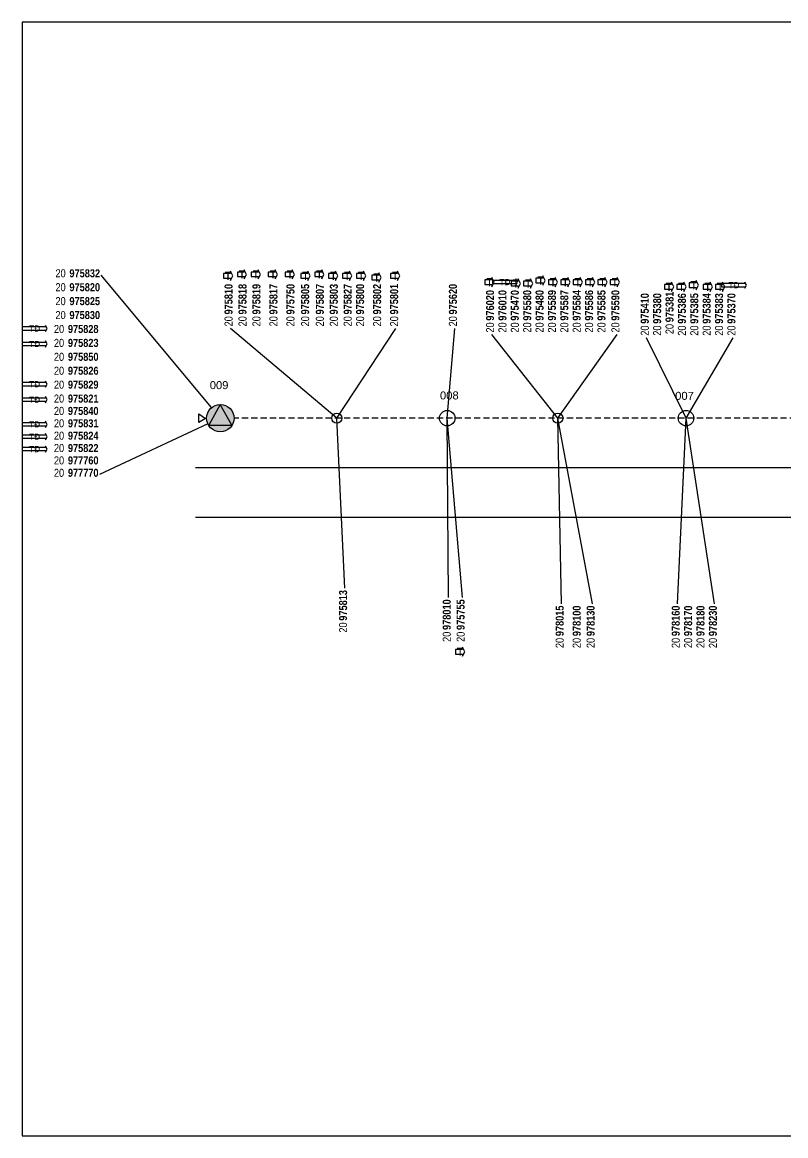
# Model space of a CAD drawing. Header units: metres. Extents: x 429925 to 893472, y 1245258 to 2552490.
# Drawn here: x 434819 to 435211, y 1266129 to 1266700 of the extents above; entities that cross this region are included whole.
import ezdxf

# ---------------------------------------------------------------- set-up
doc = ezdxf.new("R2010")
doc.units = ezdxf.units.M
doc.linetypes.add('HIDDEN2', pattern=[4.7625, 3.175, -1.5875])
doc.layers.add('CONNECTOR', color=7, linetype='Continuous')
doc.layers.add('DATA_GRAPHIC', color=7, linetype='Continuous')
doc.styles.get("Standard").update_dxf_attribs({"font": 'arial.ttf'})

msp = doc.modelspace()

# ---------------------------------------------------------------- hatches: boundary and pattern name
at = {"layer": 'CONNECTOR'}
h = msp.add_hatch(color=254, dxfattribs=at)
edge = h.paths.add_edge_path()
edge.add_arc((434920.63, 1266497.02), 7.02, 0, 360)
msp.add_hatch(color=7, dxfattribs=at).paths.add_polyline_path([(434914.76, 1266493.51), (434926.46, 1266493.51), (434920.61, 1266504.04)])

# ---------------------------------------------------------------- linework, layer by layer
at = {"color": 9, "linetype": 'Continuous'}
for p, q in [((434907.93, 1266471.62), (435568.33, 1266471.62)), ((434907.93, 1266446.22), (435568.33, 1266446.22))]:
    msp.add_line(p, q, dxfattribs=at)
for points in [[(434819.03, 1266128.72), (435631.83, 1266128.72), (435631.83, 1266700.22), (434819.03, 1266700.22)], [(434913.1, 1266496.82), (434909.52, 1266494.88), (434909.52, 1266499.16)]]:
    msp.add_lwpolyline(points, close=True, dxfattribs=at)
at = {"color": 7, "linetype": 'Continuous'}
for points in [[(434922.22, 1266568.85), (434925.79, 1266568.85), (434925.79, 1266567.66), (434926.98, 1266570.04), (434925.79, 1266572.43), (434925.79, 1266571.23), (434922.22, 1266571.23)], [(434929.36, 1266569.65), (434932.93, 1266569.65), (434932.93, 1266568.46), (434934.12, 1266570.84), (434932.93, 1266573.22), (434932.93, 1266572.03), (434929.36, 1266572.03)], [(434936.51, 1266569.65), (434940.08, 1266569.65), (434940.08, 1266568.46), (434941.27, 1266570.84), (434940.08, 1266573.22), (434940.08, 1266572.03), (434936.51, 1266572.03)], [(434945.24, 1266569.65), (434948.81, 1266569.65), (434948.81, 1266568.46), (434950, 1266570.84), (434948.81, 1266573.22), (434948.81, 1266572.03), (434945.24, 1266572.03)], [(434953.97, 1266569.65), (434957.54, 1266569.65), (434957.54, 1266568.46), (434958.73, 1266570.84), (434957.54, 1266573.22), (434957.54, 1266572.03), (434953.97, 1266572.03)], [(434961.91, 1266568.85), (434965.48, 1266568.85), (434965.48, 1266567.66), (434966.67, 1266570.04), (434965.48, 1266572.43), (434965.48, 1266571.23), (434961.91, 1266571.23)], [(434969.05, 1266569.65), (434972.62, 1266569.65), (434972.62, 1266568.46), (434973.81, 1266570.84), (434972.62, 1266573.22), (434972.62, 1266572.03), (434969.05, 1266572.03)], [(434976.19, 1266568.85), (434979.76, 1266568.85), (434979.76, 1266567.66), (434980.96, 1266570.04), (434979.76, 1266572.43), (434979.76, 1266571.23), (434976.19, 1266571.23)], [(434983.34, 1266568.85), (434986.91, 1266568.85), (434986.91, 1266567.66), (434988.1, 1266570.04), (434986.91, 1266572.43), (434986.91, 1266571.23), (434983.34, 1266571.23)], [(434990.48, 1266568.85), (434994.05, 1266568.85), (434994.05, 1266567.66), (434995.24, 1266570.04), (434994.05, 1266572.43), (434994.05, 1266571.23), (434990.48, 1266571.23)], [(434998.42, 1266568.06), (435001.99, 1266568.06), (435001.99, 1266566.87), (435003.18, 1266569.25), (435001.99, 1266571.63), (435001.99, 1266570.44), (434998.42, 1266570.44)], [(435007.94, 1266568.85), (435011.51, 1266568.85), (435011.51, 1266567.66), (435012.71, 1266570.04), (435011.51, 1266572.43), (435011.51, 1266571.23), (435007.94, 1266571.23)], [(435082.56, 1266566.47), (435086.13, 1266566.47), (435086.13, 1266565.28), (435087.32, 1266567.66), (435086.13, 1266570.04), (435086.13, 1266568.85), (435082.56, 1266568.85)], [(435056.36, 1266565.68), (435059.93, 1266565.68), (435059.93, 1266564.49), (435061.12, 1266566.87), (435059.93, 1266569.25), (435059.93, 1266568.06), (435056.36, 1266568.06)], [(435060.33, 1266566.08), (435072.24, 1266566.08), (435072.24, 1266565.28), (435073.03, 1266566.87), (435072.24, 1266568.46), (435072.24, 1266567.66), (435060.33, 1266567.66)], [(435069.86, 1266564.88), (435073.43, 1266564.88), (435073.43, 1266563.69), (435074.62, 1266566.08), (435073.43, 1266568.46), (435073.43, 1266567.27), (435069.86, 1266567.27)], [(435076.21, 1266564.88), (435079.78, 1266564.88), (435079.78, 1266563.69), (435080.97, 1266566.08), (435079.78, 1266568.46), (435079.78, 1266567.27), (435076.21, 1266567.27)], [(435088.91, 1266565.68), (435092.48, 1266565.68), (435092.48, 1266564.49), (435093.67, 1266566.87), (435092.48, 1266569.25), (435092.48, 1266568.06), (435088.91, 1266568.06)], [(435095.26, 1266565.68), (435098.83, 1266565.68), (435098.83, 1266564.49), (435100.02, 1266566.87), (435098.83, 1266569.25), (435098.83, 1266568.06), (435095.26, 1266568.06)], [(435101.61, 1266565.68), (435105.18, 1266565.68), (435105.18, 1266564.49), (435106.37, 1266566.87), (435105.18, 1266569.25), (435105.18, 1266568.06), (435101.61, 1266568.06)], [(435107.96, 1266565.68), (435111.53, 1266565.68), (435111.53, 1266564.49), (435112.72, 1266566.87), (435111.53, 1266569.25), (435111.53, 1266568.06), (435107.96, 1266568.06)], [(435114.31, 1266565.68), (435117.88, 1266565.68), (435117.88, 1266564.49), (435119.07, 1266566.87), (435117.88, 1266569.25), (435117.88, 1266568.06), (435114.31, 1266568.06)], [(435120.66, 1266565.68), (435124.23, 1266565.68), (435124.23, 1266564.49), (435125.42, 1266566.87), (435124.23, 1266569.25), (435124.23, 1266568.06), (435120.66, 1266568.06)], [(435148.44, 1266563.3), (435152.01, 1266563.3), (435152.01, 1266562.11), (435153.2, 1266564.49), (435152.01, 1266566.87), (435152.01, 1266565.68), (435148.44, 1266565.68)], [(435154.79, 1266563.3), (435158.36, 1266563.3), (435158.36, 1266562.11), (435159.55, 1266564.49), (435158.36, 1266566.87), (435158.36, 1266565.68), (435154.79, 1266565.68)], [(435161.14, 1266564.09), (435164.71, 1266564.09), (435164.71, 1266562.9), (435165.9, 1266565.28), (435164.71, 1266567.66), (435164.71, 1266566.47), (435161.14, 1266566.47)], [(435168.28, 1266563.3), (435171.85, 1266563.3), (435171.85, 1266562.11), (435173.04, 1266564.49), (435171.85, 1266566.87), (435171.85, 1266565.68), (435168.28, 1266565.68)], [(435174.63, 1266563.3), (435178.2, 1266563.3), (435178.2, 1266562.11), (435179.39, 1266564.49), (435178.2, 1266566.87), (435178.2, 1266565.68), (435174.63, 1266565.68)], [(435177.81, 1266564.49), (435189.71, 1266564.49), (435189.71, 1266563.69), (435190.51, 1266565.28), (435189.71, 1266566.87), (435189.71, 1266566.08), (435177.81, 1266566.08)], [(434819.03, 1266542.26), (434830.94, 1266542.26), (434830.94, 1266541.47), (434831.73, 1266543.06), (434830.94, 1266544.64), (434830.94, 1266543.85), (434819.03, 1266543.85)], [(434819.03, 1266534.33), (434830.94, 1266534.33), (434830.94, 1266533.53), (434831.73, 1266535.12), (434830.94, 1266536.71), (434830.94, 1266535.91), (434819.03, 1266535.91)], [(434819.03, 1266513.69), (434830.94, 1266513.69), (434830.94, 1266512.89), (434831.73, 1266514.48), (434830.94, 1266516.07), (434830.94, 1266515.28), (434819.03, 1266515.28)], [(434819.03, 1266505.75), (434830.94, 1266505.75), (434830.94, 1266504.96), (434831.73, 1266506.54), (434830.94, 1266508.13), (434830.94, 1266507.34), (434819.03, 1266507.34)], [(434819.03, 1266493.05), (434830.94, 1266493.05), (434830.94, 1266492.26), (434831.73, 1266493.84), (434830.94, 1266495.43), (434830.94, 1266494.64), (434819.03, 1266494.64)], [(434819.03, 1266486.7), (434830.94, 1266486.7), (434830.94, 1266485.91), (434831.73, 1266487.49), (434830.94, 1266489.08), (434830.94, 1266488.29), (434819.03, 1266488.29)], [(434819.03, 1266480.35), (434830.94, 1266480.35), (434830.94, 1266479.56), (434831.73, 1266481.14), (434830.94, 1266482.73), (434830.94, 1266481.94), (434819.03, 1266481.94)], [(435041.28, 1266375.97), (435044.85, 1266375.97), (435044.85, 1266374.78), (435046.04, 1266377.16), (435044.85, 1266379.54), (435044.85, 1266378.35), (435041.28, 1266378.35)]]:
    msp.add_lwpolyline(points, close=True, dxfattribs=at)
at = {"color": 9, "linetype": 'Continuous'}
for points in [[(434977.78, 1266497.02, -1), (434982.94, 1266497.02, -1)], [(435033.06, 1266497.02, -1), (435041, 1266497.02, -1)], [(435091.13, 1266497.02, -1), (435096.29, 1266497.02, -1)], [(435155.58, 1266497.02, -1), (435163.52, 1266497.02, -1)]]:
    msp.add_lwpolyline(points, format="xyb", close=True, dxfattribs=at)
at = {"layer": 'CONNECTOR', "linetype": 'Continuous'}
for p, q in [((434916.14, 1266502.42), (434859.51, 1266570.44)), ((434980.36, 1266497.02), (434925.79, 1266543.06)), ((434980.36, 1266497.02), (435010.72, 1266543.06)), ((435037.03, 1266497.02), (435040.88, 1266543.06)), ((435093.71, 1266497.02), (435059.93, 1266539.88)), ((435093.71, 1266497.02), (435124.23, 1266539.88)), ((435159.55, 1266497.02), (435139.31, 1266538.29)), ((435159.55, 1266497.02), (435183.76, 1266538.29)), ((434984.53, 1266409.71), (434980.36, 1266497.02)), ((435037.71, 1266404.94), (435037.03, 1266497.02)), ((435044.85, 1266404.94), (435037.03, 1266497.02)), ((435095.65, 1266401.77), (435093.71, 1266497.02)), ((435111.53, 1266401.77), (435093.71, 1266497.02)), ((435155.18, 1266401.77), (435159.55, 1266497.02)), ((435174.23, 1266401.77), (435159.55, 1266497.02)), ((434914.27, 1266494.04), (434858.72, 1266468.05))]:
    msp.add_line(p, q, dxfattribs=at)
at = {"layer": 'CONNECTOR', "linetype": 'HIDDEN2'}
msp.add_line((435301.63, 1266497.02), (434927.66, 1266497.02), dxfattribs=at)
at = {"layer": 'CONNECTOR', "linetype": 'Continuous'}
msp.add_lwpolyline([(434914.76, 1266493.51), (434926.46, 1266493.51), (434920.61, 1266504.04)], close=True, dxfattribs=at)
msp.add_circle((434920.63, 1266497.02), 7.02, dxfattribs=at)

# ---------------------------------------------------------------- texts
at = {"attachment_point": 5}
for s, insert, char_height, width in [('\\C7;\\fCalibri|b0|i0|;\\H4.2333171844482;T', (434931.74, 1266570.84), 4.2333, 4.7625), ('\\C7;\\fCalibri|b0|i0|;\\H4.2333171844482;T', (434938.89, 1266570.84), 4.2333, 4.7625), ('\\C7;\\fCalibri|b0|i0|;\\H4.2333171844482;T', (434947.62, 1266570.84), 4.2333, 4.7625), ('\\C7;\\fCalibri|b0|i0|;\\H4.2333171844482;T', (434956.35, 1266570.84), 4.2333, 4.7625), ('\\C7;\\fCalibri|b0|i0|;\\H4.2333171844482;T', (434964.29, 1266570.04), 4.2333, 4.7625), ('\\C7;\\fCalibri|b0|i0|;\\H4.2333171844482;T', (434971.43, 1266570.84), 4.2333, 4.7625), ('\\C7;\\fCalibri|b0|i0|;\\H4.2333171844482;T', (434978.57, 1266570.04), 4.2333, 4.7625), ('\\C7;\\fCalibri|b0|i0|;\\H4.2333171844482;T', (434992.86, 1266570.04), 4.2333, 4.7625), ('\\C7;\\fCalibri|b0|i0|;\\H4.2333171844482;T', (435000.8, 1266569.25), 4.2333, 4.7625), ('\\C7;\\fCalibri|b0|i0|;\\H4.2333171844482;T', (435010.32, 1266570.04), 4.2333, 4.7625), ('\\C7;\\fCalibri|b0|i0|;\\H4.2333171844482;T', (435084.94, 1266567.66), 4.2333, 4.7625), ('\\C7;\\fCalibri|b0|i0|;\\H4.2333171844482;T', (435058.74, 1266566.87), 4.2333, 4.7625), ('\\C7;\\fCalibri|b0|i0|;\\H3.1749515533447;TĐ', (435066.68, 1266566.87), 3.175, 12.7), ('\\C7;\\fCalibri|b0|i0|;\\H4.2333171844482;T', (435072.24, 1266566.08), 4.2333, 4.7625), ('\\C7;\\fCalibri|b0|i0|;\\H4.2333171844482;T', (435078.59, 1266566.08), 4.2333, 4.7625), ('\\C7;\\fCalibri|b0|i0|;\\H4.2333171844482;T', (435091.29, 1266566.87), 4.2333, 4.7625), ('\\C7;\\fCalibri|b0|i0|;\\H4.2333171844482;T', (435097.64, 1266566.87), 4.2333, 4.7625), ('\\C7;\\fCalibri|b0|i0|;\\H4.2333171844482;T', (435103.99, 1266566.87), 4.2333, 4.7625), ('\\C7;\\fCalibri|b0|i0|;\\H4.2333171844482;T', (435110.34, 1266566.87), 4.2333, 4.7625), ('\\C7;\\fCalibri|b0|i0|;\\H4.2333171844482;T', (435116.69, 1266566.87), 4.2333, 4.7625), ('\\C7;\\fCalibri|b0|i0|;\\H4.2333171844482;T', (435150.82, 1266564.49), 4.2333, 4.7625), ('\\C7;\\fCalibri|b0|i0|;\\H4.2333171844482;T', (435157.17, 1266564.49), 4.2333, 4.7625), ('\\C7;\\fCalibri|b0|i0|;\\H4.2333171844482;T', (435163.52, 1266565.28), 4.2333, 4.7625), ('\\C7;\\fCalibri|b0|i0|;\\H4.2333171844482;T', (435170.66, 1266564.49), 4.2333, 4.7625), ('\\C7;\\fCalibri|b0|i0|;\\H4.2333171844482;T', (435177.01, 1266564.49), 4.2333, 4.7625), ('\\C7;\\fCalibri|b0|i0|;\\H3.1749515533447;TĐ', (434825.38, 1266535.12), 3.175, 12.7), ('\\C7;\\fCalibri|b0|i0|;\\H3.1749515533447;TĐ', (434825.38, 1266514.48), 3.175, 12.7), ('\\C7;\\fArial Unicode MS|b0|i0|;\\H4.1092942200601;009', (434920, 1266513.95), 4.1093, 12.7), ('\\C7;\\fCalibri|b0|i0|;\\H3.1749515533447;TĐ', (434825.38, 1266506.54), 3.175, 12.7), ('\\C7;\\fArial Unicode MS|b0|i0|;\\H4.1092942200601;008', (435038.11, 1266508.66), 4.1093, 12.7), ('\\C7;\\fArial Unicode MS|b0|i0|;\\H4.1092942200601;007', (435158.76, 1266508.45), 4.1093, 12.7), ('\\C7;\\fCalibri|b0|i0|;\\H3.1749515533447;TĐ', (434825.38, 1266493.84), 3.175, 12.7), ('\\C7;\\fCalibri|b0|i0|;\\H3.1749515533447;TĐ', (434825.38, 1266487.49), 3.175, 12.7), ('\\C7;\\fCalibri|b0|i0|;\\H3.1749515533447;TĐ', (434825.38, 1266481.14), 3.175, 12.7)]:
    msp.add_mtext(s, dxfattribs=dict(at, insert=insert, char_height=char_height, width=width))
at = {"layer": 'CONNECTOR', "attachment_point": 5}
for s, insert, char_height, width in [('\\C7;\\fCalibri|b0|i0|;\\H4.2333171844482;T', (434924.6, 1266570.04), 4.2333, 4.7625), ('\\C7;\\fCalibri|b0|i0|;\\H3.1749515533447;TĐ', (435184.16, 1266565.28), 3.175, 12.7), ('\\C7;\\fCalibri|b0|i0|;\\H3.1749515533447;TĐ', (434825.38, 1266543.06), 3.175, 12.7), ('\\C7;\\fCalibri|b0|i0|;\\H4.2333171844482;T', (435043.66, 1266377.16), 4.2333, 4.7625)]:
    msp.add_mtext(s, dxfattribs=dict(at, insert=insert, char_height=char_height, width=width))
at = {"layer": 'DATA_GRAPHIC'}
for s, insert, char_height, width, attachment_point in [('\\C7;\\fArial Narrow|b0|i0|;\\H4.1092942200601;20', (434838.68, 1266573.43), 4.1093, 6.6993, 2), ('\\C7;\\fArial Narrow|b1|i0|;\\H4.1092942200601;975832', (434858.93, 1266573.43), 4.1093, 17.4645, 3), ('\\C7;\\fCalibri|b0|i0|;\\H4.2333171844482;T', (434985.72, 1266570.04), 4.2333, 4.7625, 5), ('\\C7;\\fArial Narrow|b0|i0|;\\H4.1092942200601;20', (434838.68, 1266566.29), 4.1093, 6.6993, 2), ('\\C7;\\fArial Narrow|b1|i0|;\\H4.1092942200601;975820', (434858.93, 1266566.29), 4.1093, 17.4645, 3), ('\\C7;\\fCalibri|b0|i0|;\\H4.2333171844482;T', (435123.04, 1266566.87), 4.2333, 4.7625, 5), ('\\C7;\\fArial Narrow|b0|i0|;\\H4.1092942200601;20', (434838.68, 1266559.14), 4.1093, 6.6993, 2), ('\\C7;\\fArial Narrow|b1|i0|;\\H4.1092942200601;975825', (434858.93, 1266559.14), 4.1093, 17.4645, 3), ('\\C7;\\fArial Narrow|b0|i0|;\\H4.1092942200601;20', (434838.68, 1266552), 4.1093, 6.6993, 2), ('\\C7;\\fArial Narrow|b1|i0|;\\H4.1092942200601;975830', (434858.93, 1266552), 4.1093, 17.4645, 3), ('\\C7;\\fArial Narrow|b0|i0|;\\H4.1092942200601;20', (434837.88, 1266544.85), 4.1093, 6.6993, 2), ('\\C7;\\fArial Narrow|b1|i0|;\\H4.1092942200601;975828', (434858.14, 1266544.85), 4.1093, 17.4645, 3), ('\\C7;\\fArial Narrow|b0|i0|;\\H4.1092942200601;20', (434837.88, 1266537.71), 4.1093, 6.6993, 2), ('\\C7;\\fArial Narrow|b1|i0|;\\H4.1092942200601;975823', (434858.14, 1266537.71), 4.1093, 17.4645, 3), ('\\C7;\\fArial Narrow|b0|i0|;\\H4.1092942200601;20', (434837.88, 1266530.57), 4.1093, 6.6993, 2), ('\\C7;\\fArial Narrow|b1|i0|;\\H4.1092942200601;975850', (434858.14, 1266530.57), 4.1093, 17.4645, 3), ('\\C7;\\fArial Narrow|b0|i0|;\\H4.1092942200601;20', (434837.88, 1266523.42), 4.1093, 6.6993, 2), ('\\C7;\\fArial Narrow|b1|i0|;\\H4.1092942200601;975826', (434858.14, 1266523.42), 4.1093, 17.4645, 3), ('\\C7;\\fArial Narrow|b0|i0|;\\H4.1092942200601;20', (434837.88, 1266516.28), 4.1093, 6.6993, 2), ('\\C7;\\fArial Narrow|b1|i0|;\\H4.1092942200601;975829', (434858.14, 1266516.28), 4.1093, 17.4645, 3), ('\\C7;\\fArial Narrow|b0|i0|;\\H4.1092942200601;20', (434837.88, 1266509.14), 4.1093, 6.6993, 2), ('\\C7;\\fArial Narrow|b1|i0|;\\H4.1092942200601;975821', (434858.14, 1266509.14), 4.1093, 17.4645, 3), ('\\C7;\\fArial Narrow|b0|i0|;\\H4.1092942200601;20', (434837.88, 1266502.79), 4.1093, 6.6993, 2), ('\\C7;\\fArial Narrow|b1|i0|;\\H4.1092942200601;975840', (434858.14, 1266502.79), 4.1093, 17.4645, 3), ('\\C7;\\fArial Narrow|b0|i0|;\\H4.1092942200601;20', (434837.88, 1266496.44), 4.1093, 6.6993, 2), ('\\C7;\\fArial Narrow|b1|i0|;\\H4.1092942200601;975831', (434858.14, 1266496.44), 4.1093, 17.4645, 3), ('\\C7;\\fArial Narrow|b0|i0|;\\H4.1092942200601;20', (434837.88, 1266490.09), 4.1093, 6.6993, 2), ('\\C7;\\fArial Narrow|b1|i0|;\\H4.1092942200601;975824', (434858.14, 1266490.09), 4.1093, 17.4645, 3), ('\\C7;\\fArial Narrow|b0|i0|;\\H4.1092942200601;20', (434837.88, 1266483.74), 4.1093, 6.6993, 2), ('\\C7;\\fArial Narrow|b1|i0|;\\H4.1092942200601;975822', (434858.14, 1266483.74), 4.1093, 17.4645, 3), ('\\C7;\\fArial Narrow|b0|i0|;\\H4.1092942200601;20', (434837.88, 1266477.39), 4.1093, 6.6993, 2), ('\\C7;\\fArial Narrow|b1|i0|;\\H4.1092942200601;977760', (434858.14, 1266477.39), 4.1093, 17.4645, 3), ('\\C7;\\fArial Narrow|b0|i0|;\\H4.1092942200601;20', (434837.88, 1266471.04), 4.1093, 6.6993, 2), ('\\C7;\\fArial Narrow|b1|i0|;\\H4.1092942200601;977770', (434858.14, 1266471.04), 4.1093, 17.4645, 3)]:
    msp.add_mtext(s, dxfattribs=dict(at, insert=insert, char_height=char_height, width=width, attachment_point=attachment_point))
at = {"layer": 'DATA_GRAPHIC', "char_height": 4.1093, "rotation": 90}
for s, insert, width, attachment_point in [('\\C7;\\fArial Narrow|b1|i0|;\\H4.1092942200601;975810', (434922.8, 1266565.94), 17.6133, 3), ('\\C7;\\fArial Narrow|b1|i0|;\\H4.1092942200601;975818', (434929.95, 1266565.94), 17.6133, 3), ('\\C7;\\fArial Narrow|b1|i0|;\\H4.1092942200601;975819', (434937.09, 1266565.94), 17.6133, 3), ('\\C7;\\fArial Narrow|b1|i0|;\\H4.1092942200601;975817', (434945.82, 1266565.94), 17.6133, 3), ('\\C7;\\fArial Narrow|b1|i0|;\\H4.1092942200601;975750', (434954.55, 1266565.94), 17.6133, 3), ('\\C7;\\fArial Narrow|b1|i0|;\\H4.1092942200601;975805', (434962.09, 1266565.94), 17.6133, 3), ('\\C7;\\fArial Narrow|b1|i0|;\\H4.1092942200601;975807', (434969.63, 1266565.94), 17.6133, 3), ('\\C7;\\fArial Narrow|b1|i0|;\\H4.1092942200601;975803', (434976.78, 1266565.94), 17.6133, 3), ('\\C7;\\fArial Narrow|b1|i0|;\\H4.1092942200601;975827', (434983.92, 1266565.94), 17.6133, 3), ('\\C7;\\fArial Narrow|b1|i0|;\\H4.1092942200601;975800', (434990.27, 1266565.94), 17.6133, 3), ('\\C7;\\fArial Narrow|b1|i0|;\\H4.1092942200601;975802', (434999, 1266565.94), 17.6133, 3), ('\\C7;\\fArial Narrow|b1|i0|;\\H4.1092942200601;975801', (435007.73, 1266565.94), 17.6133, 3), ('\\C7;\\fArial Narrow|b1|i0|;\\H4.1092942200601;975620', (435037.9, 1266565.94), 17.6133, 3), ('\\C7;\\fArial Narrow|b1|i0|;\\H4.1092942200601;976020', (435056.95, 1266562.77), 17.6133, 3), ('\\C7;\\fArial Narrow|b1|i0|;\\H4.1092942200601;976010', (435063.3, 1266562.77), 17.6133, 3), ('\\C7;\\fArial Narrow|b1|i0|;\\H4.1092942200601;975470', (435069.65, 1266562.77), 17.6133, 3), ('\\C7;\\fArial Narrow|b1|i0|;\\H4.1092942200601;975580', (435076, 1266562.77), 17.6133, 3), ('\\C7;\\fArial Narrow|b1|i0|;\\H4.1092942200601;975480', (435082.35, 1266562.77), 17.6133, 3), ('\\C7;\\fArial Narrow|b1|i0|;\\H4.1092942200601;975589', (435088.7, 1266562.77), 17.6133, 3), ('\\C7;\\fArial Narrow|b1|i0|;\\H4.1092942200601;975587', (435095.05, 1266562.77), 17.6133, 3), ('\\C7;\\fArial Narrow|b1|i0|;\\H4.1092942200601;975584', (435101.4, 1266562.77), 17.6133, 3), ('\\C7;\\fArial Narrow|b1|i0|;\\H4.1092942200601;975586', (435107.75, 1266562.77), 17.6133, 3), ('\\C7;\\fArial Narrow|b1|i0|;\\H4.1092942200601;975585', (435114.1, 1266562.77), 17.6133, 3), ('\\C7;\\fArial Narrow|b1|i0|;\\H4.1092942200601;975590', (435121.24, 1266562.77), 17.6133, 3), ('\\C7;\\fArial Narrow|b1|i0|;\\H4.1092942200601;975410', (435136.32, 1266561.18), 17.6133, 3), ('\\C7;\\fArial Narrow|b1|i0|;\\H4.1092942200601;975380', (435142.67, 1266561.18), 17.6133, 3), ('\\C7;\\fArial Narrow|b1|i0|;\\H4.1092942200601;975381', (435149.02, 1266561.97), 17.6133, 3), ('\\C7;\\fArial Narrow|b1|i0|;\\H4.1092942200601;975386', (435155.37, 1266561.18), 17.6133, 3), ('\\C7;\\fArial Narrow|b1|i0|;\\H4.1092942200601;975385', (435161.72, 1266561.18), 17.6133, 3), ('\\C7;\\fArial Narrow|b1|i0|;\\H4.1092942200601;975384', (435168.07, 1266561.18), 17.6133, 3), ('\\C7;\\fArial Narrow|b1|i0|;\\H4.1092942200601;975383', (435174.42, 1266561.18), 17.6133, 3), ('\\C7;\\fArial Narrow|b1|i0|;\\H4.1092942200601;975370', (435180.77, 1266561.18), 17.6133, 3), ('\\C7;\\fArial Narrow|b0|i0|;\\H4.1092942200601;20', (434922.8, 1266546.73), 6.9081, 2), ('\\C7;\\fArial Narrow|b0|i0|;\\H4.1092942200601;20', (434929.95, 1266546.73), 6.9081, 2), ('\\C7;\\fArial Narrow|b0|i0|;\\H4.1092942200601;20', (434937.09, 1266546.73), 6.9081, 2), ('\\C7;\\fArial Narrow|b0|i0|;\\H4.1092942200601;20', (434945.82, 1266546.73), 6.9081, 2), ('\\C7;\\fArial Narrow|b0|i0|;\\H4.1092942200601;20', (434954.55, 1266546.73), 6.9081, 2), ('\\C7;\\fArial Narrow|b0|i0|;\\H4.1092942200601;20', (434962.09, 1266546.73), 6.9081, 2), ('\\C7;\\fArial Narrow|b0|i0|;\\H4.1092942200601;20', (434969.63, 1266546.73), 6.9081, 2), ('\\C7;\\fArial Narrow|b0|i0|;\\H4.1092942200601;20', (434976.78, 1266546.73), 6.9081, 2), ('\\C7;\\fArial Narrow|b0|i0|;\\H4.1092942200601;20', (434983.92, 1266546.73), 6.9081, 2), ('\\C7;\\fArial Narrow|b0|i0|;\\H4.1092942200601;20', (434990.27, 1266546.73), 6.9081, 2), ('\\C7;\\fArial Narrow|b0|i0|;\\H4.1092942200601;20', (434999, 1266546.73), 6.9081, 2), ('\\C7;\\fArial Narrow|b0|i0|;\\H4.1092942200601;20', (435007.73, 1266546.73), 6.9081, 2), ('\\C7;\\fArial Narrow|b0|i0|;\\H4.1092942200601;20', (435037.9, 1266546.73), 6.9081, 2), ('\\C7;\\fArial Narrow|b0|i0|;\\H4.1092942200601;20', (435056.95, 1266543.56), 6.9081, 2), ('\\C7;\\fArial Narrow|b0|i0|;\\H4.1092942200601;20', (435063.3, 1266543.56), 6.9081, 2), ('\\C7;\\fArial Narrow|b0|i0|;\\H4.1092942200601;20', (435069.65, 1266543.56), 6.9081, 2), ('\\C7;\\fArial Narrow|b0|i0|;\\H4.1092942200601;20', (435076, 1266543.56), 6.9081, 2), ('\\C7;\\fArial Narrow|b0|i0|;\\H4.1092942200601;20', (435082.35, 1266543.56), 6.9081, 2), ('\\C7;\\fArial Narrow|b0|i0|;\\H4.1092942200601;20', (435088.7, 1266543.56), 6.9081, 2), ('\\C7;\\fArial Narrow|b0|i0|;\\H4.1092942200601;20', (435095.05, 1266543.56), 6.9081, 2), ('\\C7;\\fArial Narrow|b0|i0|;\\H4.1092942200601;20', (435101.4, 1266543.56), 6.9081, 2), ('\\C7;\\fArial Narrow|b0|i0|;\\H4.1092942200601;20', (435107.75, 1266543.56), 6.9081, 2), ('\\C7;\\fArial Narrow|b0|i0|;\\H4.1092942200601;20', (435114.1, 1266543.56), 6.9081, 2), ('\\C7;\\fArial Narrow|b0|i0|;\\H4.1092942200601;20', (435121.24, 1266543.56), 6.9081, 2), ('\\C7;\\fArial Narrow|b0|i0|;\\H4.1092942200601;20', (435136.32, 1266541.97), 6.9081, 2), ('\\C7;\\fArial Narrow|b0|i0|;\\H4.1092942200601;20', (435142.67, 1266541.97), 6.9081, 2), ('\\C7;\\fArial Narrow|b0|i0|;\\H4.1092942200601;20', (435149.02, 1266542.76), 6.9081, 2), ('\\C7;\\fArial Narrow|b0|i0|;\\H4.1092942200601;20', (435155.37, 1266541.97), 6.9081, 2), ('\\C7;\\fArial Narrow|b0|i0|;\\H4.1092942200601;20', (435161.72, 1266541.97), 6.9081, 2), ('\\C7;\\fArial Narrow|b0|i0|;\\H4.1092942200601;20', (435168.07, 1266541.97), 6.9081, 2), ('\\C7;\\fArial Narrow|b0|i0|;\\H4.1092942200601;20', (435174.42, 1266541.97), 6.9081, 2), ('\\C7;\\fArial Narrow|b0|i0|;\\H4.1092942200601;20', (435180.77, 1266541.97), 6.9081, 2), ('\\C7;\\fArial Narrow|b1|i0|;\\H4.1092942200601;975813', (434981.54, 1266408.78), 17.6133, 3), ('\\C7;\\fArial Narrow|b1|i0|;\\H4.1092942200601;978010', (435034.72, 1266404.02), 17.6133, 3), ('\\C7;\\fArial Narrow|b1|i0|;\\H4.1092942200601;975755', (435041.86, 1266404.02), 17.6133, 3), ('\\C7;\\fArial Narrow|b1|i0|;\\H4.1092942200601;978015', (435092.66, 1266400.84), 17.6133, 3), ('\\C7;\\fArial Narrow|b1|i0|;\\H4.1092942200601;978100', (435101.4, 1266400.84), 17.6133, 3), ('\\C7;\\fArial Narrow|b1|i0|;\\H4.1092942200601;978130', (435108.54, 1266400.84), 17.6133, 3), ('\\C7;\\fArial Narrow|b1|i0|;\\H4.1092942200601;978160', (435152.2, 1266400.84), 17.6133, 3), ('\\C7;\\fArial Narrow|b1|i0|;\\H4.1092942200601;978170', (435158.55, 1266400.84), 17.6133, 3), ('\\C7;\\fArial Narrow|b1|i0|;\\H4.1092942200601;978180', (435164.9, 1266400.84), 17.6133, 3), ('\\C7;\\fArial Narrow|b1|i0|;\\H4.1092942200601;978230', (435171.25, 1266400.84), 17.6133, 3), ('\\C7;\\fArial Narrow|b0|i0|;\\H4.1092942200601;20', (434981.54, 1266389.57), 6.9081, 2), ('\\C7;\\fArial Narrow|b0|i0|;\\H4.1092942200601;20', (435034.72, 1266384.81), 6.9081, 2), ('\\C7;\\fArial Narrow|b0|i0|;\\H4.1092942200601;20', (435041.86, 1266384.81), 6.9081, 2), ('\\C7;\\fArial Narrow|b0|i0|;\\H4.1092942200601;20', (435092.66, 1266381.63), 6.9081, 2), ('\\C7;\\fArial Narrow|b0|i0|;\\H4.1092942200601;20', (435101.4, 1266381.63), 6.9081, 2), ('\\C7;\\fArial Narrow|b0|i0|;\\H4.1092942200601;20', (435108.54, 1266381.63), 6.9081, 2), ('\\C7;\\fArial Narrow|b0|i0|;\\H4.1092942200601;20', (435152.2, 1266381.63), 6.9081, 2), ('\\C7;\\fArial Narrow|b0|i0|;\\H4.1092942200601;20', (435158.55, 1266381.63), 6.9081, 2), ('\\C7;\\fArial Narrow|b0|i0|;\\H4.1092942200601;20', (435164.9, 1266381.63), 6.9081, 2), ('\\C7;\\fArial Narrow|b0|i0|;\\H4.1092942200601;20', (435171.25, 1266381.63), 6.9081, 2)]:
    msp.add_mtext(s, dxfattribs=dict(at, insert=insert, width=width, attachment_point=attachment_point))

doc.saveas('drawing.dxf')
